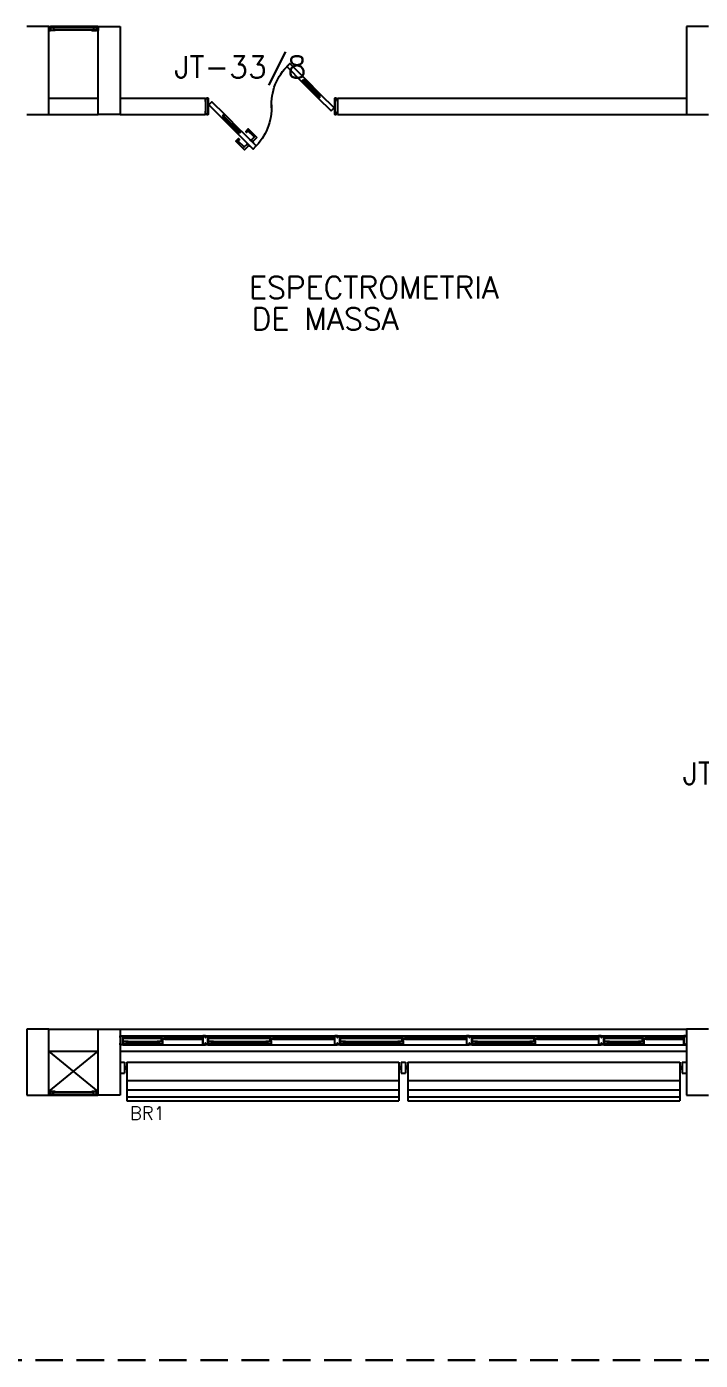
# Model space of a CAD drawing. Header units: millimetres. Extents: x 2686 to 2939, y 1294 to 1441.
# Drawn here: x 2772.27 to 2778.4, y 1419.51 to 1431.65 of the extents above; entities that cross this region are included whole.
import ezdxf

# ---------------------------------------------------------------- set-up
doc = ezdxf.new("R2010")
doc.units = ezdxf.units.MM
doc.linetypes.add('HIDDEN', pattern=[0.375, 0.25, -0.125])
for name, color, linetype in [('AR-ALV', 2, 'Continuous'), ('AR-BRISES', 1, 'Continuous'), ('AR-ESQ', 1, 'Continuous'), ('AR-ESTC', 3, 'Continuous'), ('AR-PEITORIL', 1, 'Continuous'), ('AR-PORTA', 1, 'Continuous'), ('AR-PROJ', 1, 'HIDDEN'), ('BR-LINHAS', 1, 'Continuous'), ('BR-MONTANTE', 242, 'Continuous'), ('BR-PAINEL', 1, 'Continuous'), ('BR-SUPORTE', 1, 'Continuous'), ('BR-TEXTO', 2, 'Continuous'), ('DT-ESQ-BAGUETE-C', 1, 'Continuous'), ('DT-ESQ-BAGUETE-V', 1, 'Continuous'), ('DT-ESQ-CHAPA DOBRADA-V', 1, 'Continuous'), ('DT-ESQ-PERFIL CADEIRA-C', 2, 'Continuous'), ('DT-ESQ-PERFIL CADEIRA-V', 2, 'Continuous'), ('DT-ESQ-PERFIL U SIMPLES-C', 2, 'Continuous'), ('DT-ESQ-PERFIL U-C', 2, 'Continuous'), ('DT-ESQ-PERFIL U-V', 1, 'Continuous'), ('DT-ESQ-VENEZIANA-C', 1, 'Continuous'), ('DT-ESQ-VENEZIANA-V', 1, 'Continuous'), ('DT-ESQ-VIDRO-C', 2, 'Continuous'), ('DT-TXTMOD', 1, 'Continuous'), ('ENDEREÇO', 2, 'Continuous'), ('maçaneta', 1, 'Continuous'), ('mov', 1, 'Continuous'), ('PLAT-CONG', 7, 'Continuous'), ('PM-PERFIL U-C', 2, 'Continuous'), ('PM-VIDRO', 2, 'Continuous'), ('pm1', 2, 'Continuous'), ('pm2', 2, 'Continuous'), ('TEXTO', 2, 'Continuous')]:
    doc.layers.add(name, color=color, linetype=linetype)
doc.styles.add('S10', font='simplex.shx', dxfattribs={"height": 0.1})
doc.styles.add('S12', font='simplex.shx', dxfattribs={"width": 1.1, "height": 0.12})
doc.styles.add('UNB-100', font='simplex.shx', dxfattribs={"height": 0.2})
doc.styles.add('UNB1-100', font='simplex.shx', dxfattribs={"height": 0.2})

# ---------------------------------------------------------------- blocks, each defined once
blk = doc.blocks.new('A$C34151AAB')
at = {"layer": 'AR-PROJ'}
blk.add_line((29.445, 17.71), (1.732, 17.71), dxfattribs=at)
blk = doc.blocks.new('EF40-P')
at = {"layer": 'DT-ESQ-BAGUETE-C', "ltscale": 0.1}
for points in [[(0.073, -0.125), (0.06, -0.125), (0.06, -0.124), (0.073, -0.124, 0.414214), (0.073, -0.123), (0.073, -0.112, 0.414214), (0.073, -0.112), (0.06, -0.112), (0.06, -0.11), (0.073, -0.11, -0.414214), (0.075, -0.112), (0.075, -0.124, -0.414214)], [(0.339, -0.125), (0.352, -0.125), (0.352, -0.124), (0.34, -0.124, -0.414214), (0.339, -0.123), (0.339, -0.112, -0.414214), (0.34, -0.112), (0.352, -0.112), (0.352, -0.11), (0.339, -0.11, 0.414214), (0.337, -0.112), (0.337, -0.124, 0.414214)], [(0.422, -0.08), (0.409, -0.08), (0.409, -0.079), (0.422, -0.079, 0.414214), (0.422, -0.078), (0.422, -0.067, 0.414214), (0.422, -0.067), (0.409, -0.067), (0.409, -0.065), (0.422, -0.065, -0.414214), (0.424, -0.067), (0.424, -0.079, -0.414214)], [(0.702, -0.08), (0.715, -0.08), (0.715, -0.079), (0.702, -0.079, -0.414214), (0.702, -0.078), (0.702, -0.067, -0.414214), (0.702, -0.067), (0.715, -0.067), (0.715, -0.065), (0.702, -0.065, 0.414214), (0.7, -0.067), (0.7, -0.079, 0.414214)], [(0.848, -0.125), (0.835, -0.125), (0.835, -0.124), (0.848, -0.124, 0.414214), (0.848, -0.123), (0.848, -0.112, 0.414214), (0.848, -0.112), (0.835, -0.112), (0.835, -0.11), (0.848, -0.11, -0.414214), (0.85, -0.112), (0.85, -0.124, -0.414214)], [(1.326, -0.125), (1.34, -0.125), (1.34, -0.124), (1.327, -0.124, -0.414214), (1.326, -0.123), (1.326, -0.112, -0.414214), (1.327, -0.112), (1.34, -0.112), (1.34, -0.11), (1.326, -0.11, 0.414214), (1.325, -0.112), (1.325, -0.124, 0.414214)], [(1.41, -0.08), (1.396, -0.08), (1.396, -0.079), (1.409, -0.079, 0.414214), (1.41, -0.078), (1.41, -0.067, 0.414214), (1.409, -0.067), (1.396, -0.067), (1.396, -0.065), (1.41, -0.065, -0.414214), (1.411, -0.067), (1.411, -0.079, -0.414214)], [(1.901, -0.08), (1.915, -0.08), (1.915, -0.079), (1.902, -0.079, -0.414214), (1.901, -0.078), (1.901, -0.067, -0.414214), (1.902, -0.067), (1.915, -0.067), (1.915, -0.065), (1.901, -0.065, 0.414214), (1.9, -0.067), (1.9, -0.079, 0.414214)], [(2.048, -0.125), (2.035, -0.125), (2.035, -0.124), (2.048, -0.124, 0.414214), (2.048, -0.123), (2.048, -0.112, 0.414214), (2.048, -0.112), (2.035, -0.112), (2.035, -0.11), (2.048, -0.11, -0.414214), (2.05, -0.112), (2.05, -0.124, -0.414214)], [(2.526, -0.125), (2.54, -0.125), (2.54, -0.124), (2.527, -0.124, -0.414214), (2.526, -0.123), (2.526, -0.112, -0.414214), (2.527, -0.112), (2.54, -0.112), (2.54, -0.11), (2.526, -0.11, 0.414214), (2.525, -0.112), (2.525, -0.124, 0.414214)], [(2.61, -0.08), (2.596, -0.08), (2.596, -0.079), (2.609, -0.079, 0.414214), (2.61, -0.078), (2.61, -0.067, 0.414214), (2.609, -0.067), (2.596, -0.067), (2.596, -0.065), (2.61, -0.065, -0.414214), (2.611, -0.067), (2.611, -0.079, -0.414214)], [(3.101, -0.08), (3.115, -0.08), (3.115, -0.079), (3.102, -0.079, -0.414214), (3.101, -0.078), (3.101, -0.067, -0.414214), (3.102, -0.067), (3.115, -0.067), (3.115, -0.065), (3.101, -0.065, 0.414214), (3.1, -0.067), (3.1, -0.079, 0.414214)], [(3.248, -0.125), (3.235, -0.125), (3.235, -0.124), (3.248, -0.124, 0.414214), (3.248, -0.123), (3.248, -0.112, 0.414214), (3.248, -0.112), (3.235, -0.112), (3.235, -0.11), (3.248, -0.11, -0.414214), (3.25, -0.112), (3.25, -0.124, -0.414214)], [(3.726, -0.125), (3.74, -0.125), (3.74, -0.124), (3.727, -0.124, -0.414214), (3.726, -0.123), (3.726, -0.112, -0.414214), (3.727, -0.112), (3.74, -0.112), (3.74, -0.11), (3.726, -0.11, 0.414214), (3.725, -0.112), (3.725, -0.124, 0.414214)], [(3.81, -0.08), (3.796, -0.08), (3.796, -0.079), (3.809, -0.079, 0.414214), (3.81, -0.078), (3.81, -0.067, 0.414214), (3.809, -0.067), (3.796, -0.067), (3.796, -0.065), (3.81, -0.065, -0.414214), (3.811, -0.067), (3.811, -0.079, -0.414214)], [(4.301, -0.08), (4.315, -0.08), (4.315, -0.079), (4.302, -0.079, -0.414214), (4.301, -0.078), (4.301, -0.067, -0.414214), (4.302, -0.067), (4.315, -0.067), (4.315, -0.065), (4.301, -0.065, 0.414214), (4.3, -0.067), (4.3, -0.079, 0.414214)], [(4.448, -0.125), (4.435, -0.125), (4.435, -0.124), (4.448, -0.124, 0.414214), (4.448, -0.123), (4.448, -0.112, 0.414214), (4.448, -0.112), (4.435, -0.112), (4.435, -0.11), (4.448, -0.11, -0.414214), (4.45, -0.112), (4.45, -0.124, -0.414214)], [(4.714, -0.125), (4.727, -0.125), (4.727, -0.124), (4.714, -0.124, -0.414214), (4.714, -0.123), (4.714, -0.112, -0.414214), (4.714, -0.112), (4.727, -0.112), (4.727, -0.11), (4.714, -0.11, 0.414214), (4.712, -0.112), (4.712, -0.124, 0.414214)], [(4.797, -0.08), (4.784, -0.08), (4.784, -0.079), (4.797, -0.079, 0.414214), (4.797, -0.078), (4.797, -0.067, 0.414214), (4.797, -0.067), (4.784, -0.067), (4.784, -0.065), (4.797, -0.065, -0.414214), (4.799, -0.067), (4.799, -0.079, -0.414214)], [(5.076, -0.08), (5.09, -0.08), (5.09, -0.079), (5.077, -0.079, -0.414214), (5.076, -0.078), (5.076, -0.067, -0.414214), (5.077, -0.067), (5.09, -0.067), (5.09, -0.065), (5.076, -0.065, 0.414214), (5.075, -0.067), (5.075, -0.079, 0.414214)]]:
    blk.add_lwpolyline(points, format="xyb", close=True, dxfattribs=at)
at = {"layer": 'DT-ESQ-BAGUETE-V', "ltscale": 0.1}
for p, q in [((0.073, -0.11), (0.339, -0.11)), ((0.422, -0.065), (0.702, -0.065)), ((0.848, -0.11), (1.326, -0.11)), ((1.41, -0.065), (1.901, -0.065)), ((2.048, -0.11), (2.526, -0.11)), ((2.61, -0.065), (3.101, -0.065)), ((3.248, -0.11), (3.726, -0.11)), ((3.81, -0.065), (4.301, -0.065)), ((4.448, -0.11), (4.714, -0.11)), ((4.797, -0.065), (5.076, -0.065))]:
    blk.add_line(p, q, dxfattribs=at)
at = {"layer": 'DT-ESQ-CHAPA DOBRADA-V', "ltscale": 0.1}
for p, q in [((0.025, -0.077), (0.374, -0.077)), ((0.025, -0.08), (0.374, -0.08)), ((0.8, -0.077), (1.361, -0.077)), ((0.8, -0.08), (1.361, -0.08)), ((2, -0.077), (2.561, -0.077)), ((2, -0.08), (2.561, -0.08)), ((3.2, -0.077), (3.761, -0.077)), ((3.2, -0.08), (3.761, -0.08)), ((4.4, -0.077), (4.749, -0.077)), ((4.4, -0.08), (4.749, -0.08))]:
    blk.add_line(p, q, dxfattribs=at)
at = {"layer": 'DT-ESQ-PERFIL CADEIRA-C', "ltscale": 0.1}
for p, q in [((0.376, -0.088), (0.422, -0.088)), ((0.75, -0.088), (0.702, -0.088)), ((1.363, -0.088), (1.41, -0.088)), ((1.95, -0.088), (1.901, -0.088)), ((2.563, -0.088), (2.61, -0.088)), ((3.15, -0.088), (3.101, -0.088)), ((3.763, -0.088), (3.81, -0.088)), ((4.35, -0.088), (4.301, -0.088)), ((4.751, -0.088), (4.797, -0.088)), ((5.125, -0.088), (5.076, -0.088)), ((0.025, -0.134), (0.073, -0.134)), ((0.385, -0.134), (0.339, -0.134)), ((0.8, -0.134), (0.848, -0.134)), ((1.373, -0.134), (1.326, -0.134)), ((2, -0.134), (2.048, -0.134)), ((2.573, -0.134), (2.526, -0.134)), ((3.2, -0.134), (3.248, -0.134)), ((3.773, -0.134), (3.726, -0.134)), ((4.4, -0.134), (4.448, -0.134)), ((4.76, -0.134), (4.714, -0.134))]:
    blk.add_line(p, q, dxfattribs=at)
for points in [[(0.073, -0.135), (0.025, -0.135), (0.025, -0.134), (0.06, -0.134, -0.198912), (0.059, -0.133, -0.198913), (0.059, -0.132), (0.059, -0.112, 0.414214), (0.058, -0.112), (0.025, -0.112), (0.025, -0.11), (0.059, -0.11, -0.414214), (0.06, -0.112), (0.06, -0.124), (0.06, -0.125), (0.06, -0.132), (0.073, -0.132, -1)], [(0.339, -0.132, 1), (0.339, -0.135), (0.385, -0.135, 0.414214), (0.387, -0.133), (0.387, -0.112, 0.414214), (0.385, -0.11), (0.354, -0.11, 0.414214), (0.352, -0.112), (0.352, -0.132)], [(0.352, -0.134, 0.198913), (0.354, -0.133, 0.198913), (0.354, -0.132), (0.354, -0.112, -0.414214), (0.354, -0.112), (0.385, -0.112, -0.414214), (0.386, -0.112), (0.386, -0.133, -0.414214), (0.385, -0.134)], [(0.422, -0.087, -1), (0.422, -0.09), (0.376, -0.09, -0.414214), (0.374, -0.088), (0.374, -0.067, -0.414214), (0.376, -0.065), (0.407, -0.065, -0.414214), (0.409, -0.067), (0.409, -0.087)], [(0.409, -0.088, -0.198913), (0.408, -0.088, -0.198913), (0.407, -0.087), (0.407, -0.067, 0.414214), (0.407, -0.067), (0.376, -0.067, 0.414214), (0.375, -0.067), (0.375, -0.088, 0.414214), (0.376, -0.088)], [(0.702, -0.09), (0.75, -0.09), (0.75, -0.088), (0.715, -0.088, 0.198912), (0.716, -0.088, 0.198913), (0.716, -0.087), (0.716, -0.067, -0.414214), (0.717, -0.067), (0.75, -0.067), (0.75, -0.065), (0.716, -0.065, 0.414214), (0.715, -0.067), (0.715, -0.079), (0.715, -0.08), (0.715, -0.087), (0.702, -0.087, 1)], [(0.848, -0.135), (0.8, -0.135), (0.8, -0.134), (0.835, -0.134, -0.198912), (0.834, -0.133, -0.198913), (0.833, -0.132), (0.833, -0.112, 0.414214), (0.833, -0.112), (0.8, -0.112), (0.8, -0.11), (0.833, -0.11, -0.414214), (0.835, -0.112), (0.835, -0.124), (0.835, -0.125), (0.835, -0.132), (0.848, -0.132, -1)], [(1.326, -0.132, 1), (1.326, -0.135), (1.373, -0.135, 0.414214), (1.375, -0.133), (1.375, -0.112, 0.414214), (1.373, -0.11), (1.341, -0.11, 0.414214), (1.34, -0.112), (1.34, -0.132)], [(1.34, -0.134, 0.198913), (1.341, -0.133, 0.198913), (1.341, -0.132), (1.341, -0.112, -0.414214), (1.342, -0.112), (1.373, -0.112, -0.414214), (1.373, -0.112), (1.373, -0.133, -0.414214), (1.373, -0.134)], [(1.41, -0.087, -1), (1.41, -0.09), (1.363, -0.09, -0.414214), (1.361, -0.088), (1.361, -0.067, -0.414214), (1.363, -0.065), (1.395, -0.065, -0.414214), (1.396, -0.067), (1.396, -0.087)], [(1.396, -0.088, -0.198913), (1.395, -0.088, -0.198913), (1.395, -0.087), (1.395, -0.067, 0.414214), (1.394, -0.067), (1.363, -0.067, 0.414214), (1.363, -0.067), (1.363, -0.088, 0.414214), (1.363, -0.088)], [(1.901, -0.09), (1.95, -0.09), (1.95, -0.088), (1.915, -0.088, 0.198912), (1.916, -0.088, 0.198913), (1.916, -0.087), (1.916, -0.067, -0.414214), (1.917, -0.067), (1.95, -0.067), (1.95, -0.065), (1.916, -0.065, 0.414214), (1.915, -0.067), (1.915, -0.079), (1.915, -0.08), (1.915, -0.087), (1.901, -0.087, 1)], [(2.048, -0.135), (2, -0.135), (2, -0.134), (2.035, -0.134, -0.198912), (2.034, -0.133, -0.198913), (2.033, -0.132), (2.033, -0.112, 0.414214), (2.033, -0.112), (2, -0.112), (2, -0.11), (2.033, -0.11, -0.414214), (2.035, -0.112), (2.035, -0.124), (2.035, -0.125), (2.035, -0.132), (2.048, -0.132, -1)], [(2.526, -0.132, 1), (2.526, -0.135), (2.573, -0.135, 0.414214), (2.575, -0.133), (2.575, -0.112, 0.414214), (2.573, -0.11), (2.541, -0.11, 0.414214), (2.54, -0.112), (2.54, -0.132)], [(2.54, -0.134, 0.198913), (2.541, -0.133, 0.198913), (2.541, -0.132), (2.541, -0.112, -0.414214), (2.542, -0.112), (2.573, -0.112, -0.414214), (2.573, -0.112), (2.573, -0.133, -0.414214), (2.573, -0.134)], [(2.61, -0.087, -1), (2.61, -0.09), (2.563, -0.09, -0.414214), (2.561, -0.088), (2.561, -0.067, -0.414214), (2.563, -0.065), (2.595, -0.065, -0.414214), (2.596, -0.067), (2.596, -0.087)], [(2.596, -0.088, -0.198913), (2.595, -0.088, -0.198913), (2.595, -0.087), (2.595, -0.067, 0.414214), (2.594, -0.067), (2.563, -0.067, 0.414214), (2.563, -0.067), (2.563, -0.088, 0.414214), (2.563, -0.088)], [(3.101, -0.09), (3.15, -0.09), (3.15, -0.088), (3.115, -0.088, 0.198912), (3.116, -0.088, 0.198913), (3.116, -0.087), (3.116, -0.067, -0.414214), (3.117, -0.067), (3.15, -0.067), (3.15, -0.065), (3.116, -0.065, 0.414214), (3.115, -0.067), (3.115, -0.079), (3.115, -0.08), (3.115, -0.087), (3.101, -0.087, 1)], [(3.248, -0.135), (3.2, -0.135), (3.2, -0.134), (3.235, -0.134, -0.198912), (3.234, -0.133, -0.198913), (3.233, -0.132), (3.233, -0.112, 0.414214), (3.233, -0.112), (3.2, -0.112), (3.2, -0.11), (3.233, -0.11, -0.414214), (3.235, -0.112), (3.235, -0.124), (3.235, -0.125), (3.235, -0.132), (3.248, -0.132, -1)], [(3.726, -0.132, 1), (3.726, -0.135), (3.773, -0.135, 0.414214), (3.775, -0.133), (3.775, -0.112, 0.414214), (3.773, -0.11), (3.741, -0.11, 0.414214), (3.74, -0.112), (3.74, -0.132)], [(3.74, -0.134, 0.198913), (3.741, -0.133, 0.198913), (3.741, -0.132), (3.741, -0.112, -0.414214), (3.742, -0.112), (3.773, -0.112, -0.414214), (3.773, -0.112), (3.773, -0.133, -0.414214), (3.773, -0.134)], [(3.81, -0.087, -1), (3.81, -0.09), (3.763, -0.09, -0.414214), (3.761, -0.088), (3.761, -0.067, -0.414214), (3.763, -0.065), (3.795, -0.065, -0.414214), (3.796, -0.067), (3.796, -0.087)], [(3.796, -0.088, -0.198913), (3.795, -0.088, -0.198913), (3.795, -0.087), (3.795, -0.067, 0.414214), (3.794, -0.067), (3.763, -0.067, 0.414214), (3.763, -0.067), (3.763, -0.088, 0.414214), (3.763, -0.088)], [(4.301, -0.09), (4.35, -0.09), (4.35, -0.088), (4.315, -0.088, 0.198912), (4.316, -0.088, 0.198913), (4.316, -0.087), (4.316, -0.067, -0.414214), (4.317, -0.067), (4.35, -0.067), (4.35, -0.065), (4.316, -0.065, 0.414214), (4.315, -0.067), (4.315, -0.079), (4.315, -0.08), (4.315, -0.087), (4.301, -0.087, 1)], [(4.448, -0.135), (4.4, -0.135), (4.4, -0.134), (4.435, -0.134, -0.198912), (4.434, -0.133, -0.198913), (4.433, -0.132), (4.433, -0.112, 0.414214), (4.433, -0.112), (4.4, -0.112), (4.4, -0.11), (4.433, -0.11, -0.414214), (4.435, -0.112), (4.435, -0.124), (4.435, -0.125), (4.435, -0.132), (4.448, -0.132, -1)], [(4.714, -0.132, 1), (4.714, -0.135), (4.76, -0.135, 0.414214), (4.762, -0.133), (4.762, -0.112, 0.414214), (4.76, -0.11), (4.729, -0.11, 0.414214), (4.727, -0.112), (4.727, -0.132)], [(4.727, -0.134, 0.198913), (4.729, -0.133, 0.198913), (4.729, -0.132), (4.729, -0.112, -0.414214), (4.729, -0.112), (4.76, -0.112, -0.414214), (4.761, -0.112), (4.761, -0.133, -0.414214), (4.76, -0.134)], [(4.797, -0.087, -1), (4.797, -0.09), (4.751, -0.09, -0.414214), (4.749, -0.088), (4.749, -0.067, -0.414214), (4.751, -0.065), (4.782, -0.065, -0.414214), (4.784, -0.067), (4.784, -0.087)], [(4.784, -0.088, -0.198913), (4.783, -0.088, -0.198913), (4.782, -0.087), (4.782, -0.067, 0.414214), (4.782, -0.067), (4.751, -0.067, 0.414214), (4.75, -0.067), (4.75, -0.088, 0.414214), (4.751, -0.088)], [(5.076, -0.09), (5.125, -0.09), (5.125, -0.088), (5.09, -0.088, 0.198912), (5.091, -0.088, 0.198913), (5.091, -0.087), (5.091, -0.067, -0.414214), (5.092, -0.067), (5.125, -0.067), (5.125, -0.065), (5.091, -0.065, 0.414214), (5.09, -0.067), (5.09, -0.079), (5.09, -0.08), (5.09, -0.087), (5.076, -0.087, 1)]]:
    blk.add_lwpolyline(points, format="xyb", close=True, dxfattribs=at)
at = {"layer": 'DT-ESQ-PERFIL CADEIRA-V', "ltscale": 0.1}
for p, q in [((0.407, -0.09), (0.702, -0.09)), ((1.395, -0.09), (1.901, -0.09)), ((2.595, -0.09), (3.101, -0.09)), ((3.795, -0.09), (4.301, -0.09)), ((4.782, -0.09), (5.076, -0.09)), ((0.073, -0.135), (0.339, -0.135)), ((0.848, -0.135), (1.326, -0.135)), ((2.048, -0.135), (2.526, -0.135)), ((3.248, -0.135), (3.726, -0.135)), ((4.448, -0.135), (4.714, -0.135))]:
    blk.add_line(p, q, dxfattribs=at)
at = {"layer": 'DT-ESQ-PERFIL U SIMPLES-C', "ltscale": 0.1}
for points in [[(0.376, -0.102), (0.384, -0.102), (0.384, -0.1), (0.376, -0.1, -0.414214), (0.375, -0.1), (0.375, -0.092, -0.414214), (0.376, -0.091), (0.384, -0.091), (0.384, -0.09), (0.376, -0.09, 0.414214), (0.374, -0.092), (0.374, -0.1, 0.414214)], [(0.385, -0.098), (0.377, -0.098), (0.377, -0.1), (0.385, -0.1, -0.414214), (0.386, -0.1), (0.386, -0.108, -0.414214), (0.385, -0.109), (0.377, -0.109), (0.377, -0.11), (0.385, -0.11, 0.414214), (0.387, -0.108), (0.387, -0.1, 0.414214)], [(1.363, -0.102), (1.371, -0.102), (1.371, -0.1), (1.363, -0.1, -0.414214), (1.363, -0.1), (1.363, -0.092, -0.414214), (1.363, -0.091), (1.371, -0.091), (1.371, -0.09), (1.363, -0.09, 0.414214), (1.361, -0.092), (1.361, -0.1, 0.414214)], [(1.373, -0.098), (1.365, -0.098), (1.365, -0.1), (1.373, -0.1, -0.414214), (1.373, -0.1), (1.373, -0.108, -0.414214), (1.373, -0.109), (1.365, -0.109), (1.365, -0.11), (1.373, -0.11, 0.414214), (1.375, -0.108), (1.375, -0.1, 0.414214)], [(2.563, -0.102), (2.571, -0.102), (2.571, -0.1), (2.563, -0.1, -0.414214), (2.563, -0.1), (2.563, -0.092, -0.414214), (2.563, -0.091), (2.571, -0.091), (2.571, -0.09), (2.563, -0.09, 0.414214), (2.561, -0.092), (2.561, -0.1, 0.414214)], [(2.573, -0.098), (2.565, -0.098), (2.565, -0.1), (2.573, -0.1, -0.414214), (2.573, -0.1), (2.573, -0.108, -0.414214), (2.573, -0.109), (2.565, -0.109), (2.565, -0.11), (2.573, -0.11, 0.414214), (2.575, -0.108), (2.575, -0.1, 0.414214)], [(3.763, -0.102), (3.771, -0.102), (3.771, -0.1), (3.763, -0.1, -0.414214), (3.763, -0.1), (3.763, -0.092, -0.414214), (3.763, -0.091), (3.771, -0.091), (3.771, -0.09), (3.763, -0.09, 0.414214), (3.761, -0.092), (3.761, -0.1, 0.414214)], [(3.773, -0.098), (3.765, -0.098), (3.765, -0.1), (3.773, -0.1, -0.414214), (3.773, -0.1), (3.773, -0.108, -0.414214), (3.773, -0.109), (3.765, -0.109), (3.765, -0.11), (3.773, -0.11, 0.414214), (3.775, -0.108), (3.775, -0.1, 0.414214)], [(4.751, -0.102), (4.759, -0.102), (4.759, -0.1), (4.751, -0.1, -0.414214), (4.75, -0.1), (4.75, -0.092, -0.414214), (4.751, -0.091), (4.759, -0.091), (4.759, -0.09), (4.751, -0.09, 0.414214), (4.749, -0.092), (4.749, -0.1, 0.414214)], [(4.76, -0.098), (4.752, -0.098), (4.752, -0.1), (4.76, -0.1, -0.414214), (4.761, -0.1), (4.761, -0.108, -0.414214), (4.76, -0.109), (4.752, -0.109), (4.752, -0.11), (4.76, -0.11, 0.414214), (4.762, -0.108), (4.762, -0.1, 0.414214)]]:
    blk.add_lwpolyline(points, format="xyb", close=True, dxfattribs=at)
at = {"layer": 'DT-ESQ-PERFIL U-C', "ltscale": 0.1}
for points in [[(0, -0.062, -0.414214), (0.001, -0.06), (0.023, -0.06, -0.414214), (0.025, -0.062), (0.025, -0.139, -0.414214), (0.023, -0.14), (0.001, -0.14, -0.414214), (0, -0.139), (0, -0.125), (0.001, -0.125), (0.001, -0.138, 0.414214), (0.002, -0.139), (0.023, -0.139, 0.414214), (0.023, -0.138), (0.023, -0.062, 0.414214), (0.023, -0.062), (0.002, -0.062, 0.414214), (0.001, -0.062), (0.001, -0.075), (0, -0.075)], [(0.775, -0.062, 0.414214), (0.773, -0.06), (0.751, -0.06, 0.414214), (0.75, -0.062), (0.75, -0.139, 0.414214), (0.751, -0.14), (0.773, -0.14, 0.414214), (0.775, -0.139), (0.775, -0.125), (0.773, -0.125), (0.773, -0.138, -0.414214), (0.773, -0.139), (0.752, -0.139, -0.414214), (0.751, -0.138), (0.751, -0.062, -0.414214), (0.752, -0.062), (0.773, -0.062, -0.414214), (0.773, -0.062), (0.773, -0.075), (0.775, -0.075)], [(0.775, -0.062, -0.414214), (0.776, -0.06), (0.798, -0.06, -0.414214), (0.8, -0.062), (0.8, -0.139, -0.414214), (0.798, -0.14), (0.776, -0.14, -0.414214), (0.775, -0.139), (0.775, -0.125), (0.776, -0.125), (0.776, -0.138, 0.414214), (0.777, -0.139), (0.798, -0.139, 0.414214), (0.798, -0.138), (0.798, -0.062, 0.414214), (0.798, -0.062), (0.777, -0.062, 0.414214), (0.776, -0.062), (0.776, -0.075), (0.775, -0.075)], [(1.975, -0.062, 0.414214), (1.973, -0.06), (1.951, -0.06, 0.414214), (1.95, -0.062), (1.95, -0.139, 0.414214), (1.951, -0.14), (1.973, -0.14, 0.414214), (1.975, -0.139), (1.975, -0.125), (1.973, -0.125), (1.973, -0.138, -0.414214), (1.973, -0.139), (1.952, -0.139, -0.414214), (1.951, -0.138), (1.951, -0.062, -0.414214), (1.952, -0.062), (1.973, -0.062, -0.414214), (1.973, -0.062), (1.973, -0.075), (1.975, -0.075)], [(1.975, -0.062, -0.414214), (1.976, -0.06), (1.998, -0.06, -0.414214), (2, -0.062), (2, -0.139, -0.414214), (1.998, -0.14), (1.976, -0.14, -0.414214), (1.975, -0.139), (1.975, -0.125), (1.976, -0.125), (1.976, -0.138, 0.414214), (1.977, -0.139), (1.998, -0.139, 0.414214), (1.998, -0.138), (1.998, -0.062, 0.414214), (1.998, -0.062), (1.977, -0.062, 0.414214), (1.976, -0.062), (1.976, -0.075), (1.975, -0.075)], [(3.175, -0.062, 0.414214), (3.173, -0.06), (3.151, -0.06, 0.414214), (3.15, -0.062), (3.15, -0.139, 0.414214), (3.151, -0.14), (3.173, -0.14, 0.414214), (3.175, -0.139), (3.175, -0.125), (3.173, -0.125), (3.173, -0.138, -0.414214), (3.173, -0.139), (3.152, -0.139, -0.414214), (3.151, -0.138), (3.151, -0.062, -0.414214), (3.152, -0.062), (3.173, -0.062, -0.414214), (3.173, -0.062), (3.173, -0.075), (3.175, -0.075)], [(3.175, -0.062, -0.414214), (3.176, -0.06), (3.198, -0.06, -0.414214), (3.2, -0.062), (3.2, -0.139, -0.414214), (3.198, -0.14), (3.176, -0.14, -0.414214), (3.175, -0.139), (3.175, -0.125), (3.176, -0.125), (3.176, -0.138, 0.414214), (3.177, -0.139), (3.198, -0.139, 0.414214), (3.198, -0.138), (3.198, -0.062, 0.414214), (3.198, -0.062), (3.177, -0.062, 0.414214), (3.176, -0.062), (3.176, -0.075), (3.175, -0.075)], [(4.375, -0.062, 0.414214), (4.373, -0.06), (4.351, -0.06, 0.414214), (4.35, -0.062), (4.35, -0.139, 0.414214), (4.351, -0.14), (4.373, -0.14, 0.414214), (4.375, -0.139), (4.375, -0.125), (4.373, -0.125), (4.373, -0.138, -0.414214), (4.373, -0.139), (4.352, -0.139, -0.414214), (4.351, -0.138), (4.351, -0.062, -0.414214), (4.352, -0.062), (4.373, -0.062, -0.414214), (4.373, -0.062), (4.373, -0.075), (4.375, -0.075)], [(4.375, -0.062, -0.414214), (4.376, -0.06), (4.398, -0.06, -0.414214), (4.4, -0.062), (4.4, -0.139, -0.414214), (4.398, -0.14), (4.376, -0.14, -0.414214), (4.375, -0.139), (4.375, -0.125), (4.376, -0.125), (4.376, -0.138, 0.414214), (4.377, -0.139), (4.398, -0.139, 0.414214), (4.398, -0.138), (4.398, -0.062, 0.414214), (4.398, -0.062), (4.377, -0.062, 0.414214), (4.376, -0.062), (4.376, -0.075), (4.375, -0.075)], [(5.15, -0.062, 0.414214), (5.148, -0.06), (5.126, -0.06, 0.414214), (5.125, -0.062), (5.125, -0.139, 0.414214), (5.126, -0.14), (5.148, -0.14, 0.414214), (5.15, -0.139), (5.15, -0.125), (5.148, -0.125), (5.148, -0.138, -0.414214), (5.148, -0.139), (5.127, -0.139, -0.414214), (5.126, -0.138), (5.126, -0.062, -0.414214), (5.127, -0.062), (5.148, -0.062, -0.414214), (5.148, -0.062), (5.148, -0.075), (5.15, -0.075)]]:
    blk.add_lwpolyline(points, format="xyb", close=True, dxfattribs=at)
at = {"layer": 'DT-ESQ-PERFIL U-V', "ltscale": 0.1}
for p, q in [((0.023, -0.06), (0.751, -0.06)), ((0.798, -0.06), (1.951, -0.06)), ((1.998, -0.06), (3.151, -0.06)), ((3.198, -0.06), (4.351, -0.06)), ((4.398, -0.06), (5.126, -0.06)), ((0.023, -0.14), (0.751, -0.14)), ((0.798, -0.14), (1.951, -0.14)), ((1.998, -0.14), (3.151, -0.14)), ((3.198, -0.14), (4.351, -0.14)), ((4.398, -0.14), (5.126, -0.14))]:
    blk.add_line(p, q, dxfattribs=at)
at = {"layer": 'DT-ESQ-VIDRO-C', "ltscale": 0.1}
for points in [[(0.713, -0.085), (0.713, -0.082), (0.412, -0.082), (0.412, -0.085)], [(1.912, -0.085), (1.912, -0.082), (1.399, -0.082), (1.399, -0.085)], [(3.112, -0.085), (3.112, -0.082), (2.599, -0.082), (2.599, -0.085)], [(4.312, -0.085), (4.312, -0.082), (3.799, -0.082), (3.799, -0.085)], [(5.087, -0.085), (5.087, -0.082), (4.786, -0.082), (4.786, -0.085)], [(0.063, -0.13), (0.063, -0.127), (0.349, -0.127), (0.349, -0.13)], [(0.838, -0.13), (0.838, -0.127), (1.337, -0.127), (1.337, -0.13)], [(2.038, -0.13), (2.038, -0.127), (2.537, -0.127), (2.537, -0.13)], [(3.238, -0.13), (3.238, -0.127), (3.737, -0.127), (3.737, -0.13)], [(4.438, -0.13), (4.438, -0.127), (4.724, -0.127), (4.724, -0.13)]]:
    blk.add_lwpolyline(points, close=True, dxfattribs=at)
at = {"layer": 'DT-TXTMOD', "ltscale": 0.1, "style": 'S10', "flags": 3}
for tag, p in [('M01', (0.025, -0.28)), ('M02', (0.325, -0.28)), ('M03', (0.627, -0.28)), ('M04', (0.929, -0.28)), ('M05', (1.231, -0.28)), ('M06', (1.532, -0.28)), ('M07', (1.834, -0.28)), ('M08', (2.136, -0.28)), ('M09', (2.438, -0.28)), ('M10', (2.739, -0.28)), ('M11', (3.041, -0.28)), ('M12', (3.343, -0.28)), ('M13', (3.645, -0.28)), ('M14', (3.946, -0.28)), ('M15', (4.248, -0.28)), ('M16', (4.55, -0.28)), ('M17', (4.852, -0.28))]:
    blk.add_attdef(tag, p, '', height=0.1, dxfattribs=at)
blk = doc.blocks.new('EF01-P')
at = {"layer": 'DT-ESQ-BAGUETE-C', "ltscale": 0.1}
for points in [[(0.002, 0.035), (0.015, 0.035), (0.015, 0.033), (0.002, 0.033), (0.002, 0.005), (0.015, 0.005), (0.015, 0.004), (0.002, 0.004, -0.414214), (0, 0.005), (0, 0.033, -0.414214)], [(0.448, 0.035), (0.435, 0.035), (0.435, 0.033), (0.448, 0.033), (0.448, 0.005), (0.435, 0.005), (0.435, 0.004), (0.448, 0.004, 0.414214), (0.45, 0.005), (0.45, 0.033, 0.414214)]]:
    blk.add_lwpolyline(points, format="xyb", close=True, dxfattribs=at)
at = {"layer": 'DT-ESQ-PERFIL CADEIRA-C', "ltscale": 0.1}
for points in [[(0.01, 0.002), (0.01, 0.003), (0.002, 0.003, 1), (0.002, 0), (0.015, 0, 0.414214), (0.016, 0.002), (0.016, 0.033), (0.043, 0.033)], [(0.043, 0.006), (0.018, 0.006), (0.018, 0.016), (0.016, 0.016), (0.016, 0.006, 0.414214), (0.018, 0.005), (0.043, 0.005), (0.056, 0.005, 1), (0.056, 0.008), (0.043, 0.008), (0.043, 0.02), (0.043, 0.032), (0.056, 0.032, 1), (0.056, 0.035), (0.043, 0.035), (0.016, 0.035, 0.414214), (0.015, 0.033), (0.015, 0.002), (0.002, 0.002)], [(0.041, 0.02), (0.041, 0.032, -0.414214), (0.043, 0.033), (0.056, 0.033)], [(0.041, 0.02), (0.041, 0.008, 0.414214), (0.043, 0.006), (0.056, 0.006)], [(0.407, 0.006), (0.432, 0.006), (0.432, 0.016), (0.433, 0.016), (0.433, 0.006, -0.414214), (0.432, 0.005), (0.407, 0.005), (0.394, 0.005, -1), (0.394, 0.008), (0.407, 0.008), (0.407, 0.02), (0.407, 0.032), (0.394, 0.032, -1), (0.394, 0.035), (0.407, 0.035), (0.433, 0.035, -0.414214), (0.435, 0.033), (0.435, 0.002), (0.448, 0.002)], [(0.408, 0.02), (0.408, 0.032, 0.414214), (0.407, 0.033), (0.394, 0.033)], [(0.408, 0.02), (0.408, 0.008, -0.414214), (0.407, 0.006), (0.394, 0.006)], [(0.44, 0.002), (0.44, 0.003), (0.448, 0.003, -1), (0.448, 0), (0.435, 0, -0.414214), (0.433, 0.002), (0.433, 0.033), (0.407, 0.033)]]:
    blk.add_lwpolyline(points, format="xyb", dxfattribs=at)
at = {"layer": 'DT-ESQ-PERFIL CADEIRA-V', "ltscale": 0.1}
blk.add_line((0.015, 0), (0.435, 0), dxfattribs=at)
at = {"layer": 'DT-ESQ-VENEZIANA-C', "ltscale": 0.1}
for p, q in [((0.043, 0.011), (0.407, 0.011)), ((0.043, 0.009), (0.407, 0.009))]:
    blk.add_line(p, q, dxfattribs=at)
at = {"layer": 'DT-ESQ-VENEZIANA-V', "ltscale": 0.1}
blk.add_line((0.043, 0.031), (0.407, 0.031), dxfattribs=at)
blk = doc.blocks.new('BR-MODULO1')
at = {"layer": 'BR-LINHAS'}
for p, q in [((0.06, -0.265), (2.535, -0.265)), ((0.06, -0.352), (2.535, -0.352)), ((2.615, -0.265), (5.09, -0.265)), ((2.615, -0.352), (5.09, -0.352)), ((0.06, -0.415), (2.535, -0.415)), ((2.615, -0.415), (5.09, -0.415))]:
    blk.add_line(p, q, dxfattribs=at)
at = {"layer": 'BR-MONTANTE'}
for p, q in [((0, -0.1), (0, -0.2)), ((0, -0.1), (0.04, -0.1)), ((0.04, -0.1), (0.04, -0.2)), ((2.555, -0.1), (2.595, -0.1)), ((2.555, -0.1), (2.555, -0.2)), ((2.595, -0.1), (2.595, -0.2)), ((5.11, -0.1), (5.11, -0.2)), ((5.11, -0.1), (5.15, -0.1)), ((5.15, -0.1), (5.15, -0.2)), ((0, -0.2), (0.04, -0.2)), ((2.555, -0.2), (2.595, -0.2)), ((5.11, -0.2), (5.15, -0.2))]:
    blk.add_line(p, q, dxfattribs=at)
at = {"layer": 'BR-PAINEL'}
for p, q in [((0.06, -0.1), (2.535, -0.1)), ((0.06, -0.1), (0.06, -0.45)), ((2.535, -0.1), (2.535, -0.45)), ((2.615, -0.1), (2.615, -0.45)), ((2.615, -0.1), (5.09, -0.1)), ((5.09, -0.1), (5.09, -0.45)), ((0.06, -0.45), (2.535, -0.45)), ((2.615, -0.45), (5.09, -0.45))]:
    blk.add_line(p, q, dxfattribs=at)
at = {"layer": 'BR-SUPORTE'}
for p, q in [((0.04, -0.14), (0.06, -0.14)), ((0.04, -0.16), (0.06, -0.16)), ((0.05, -0.14), (0.05, -0.16)), ((2.535, -0.14), (2.555, -0.14)), ((2.535, -0.16), (2.555, -0.16)), ((2.545, -0.14), (2.545, -0.16)), ((2.615, -0.14), (2.595, -0.14)), ((2.615, -0.16), (2.595, -0.16)), ((2.605, -0.14), (2.605, -0.16)), ((5.09, -0.14), (5.11, -0.14)), ((5.09, -0.16), (5.11, -0.16)), ((5.1, -0.14), (5.1, -0.16))]:
    blk.add_line(p, q, dxfattribs=at)
blk = doc.blocks.new('A$C201E7DEE')
at = {"layer": 'AR-PROJ'}
blk.add_line((29.445, 18.29), (1.732, 18.29), dxfattribs=at)
blk = doc.blocks.new('PM7B')
at = {"layer": 'maçaneta'}
for points in [[(0.732, -0.208), (0.771, -0.247), (0.785, -0.233), (0.758, -0.206, -0.414214), (0.758, -0.204), (0.813, -0.148), (0.827, -0.162), (0.834, -0.155), (0.81, -0.13)], [(0.806, -0.282), (0.845, -0.321), (0.923, -0.243), (0.898, -0.219), (0.891, -0.226), (0.905, -0.24), (0.849, -0.295, -0.414214), (0.847, -0.295), (0.82, -0.268)], [(0.845, -0.321), (0.806, -0.282), (0.82, -0.268), (0.847, -0.295, 0.414214), (0.849, -0.295), (0.905, -0.24), (0.891, -0.226), (0.898, -0.219), (0.923, -0.243)]]:
    blk.add_lwpolyline(points, format="xyb", close=True, dxfattribs=at)
for points in [[(0.792, -0.226), (0.764, -0.254), (0.767, -0.258), (0.795, -0.229)], [(0.792, -0.226), (0.764, -0.254), (0.767, -0.258), (0.795, -0.229)], [(0.827, -0.261), (0.799, -0.289), (0.795, -0.286), (0.824, -0.258)], [(0.827, -0.261), (0.799, -0.289), (0.795, -0.286), (0.824, -0.258)]]:
    blk.add_lwpolyline(points, close=True, dxfattribs=at)
at = {"layer": 'mov'}
for centre, start, end in [((0.099, 0.089), 356.8029, 46.3992), ((1.101, 0.061), 176.8029, 226.3992)]:
    blk.add_arc(centre, 0.501, start, end, dxfattribs=at)
at = {"layer": 'PM-PERFIL U-C'}
for p, q in [((0, 0.12), (0, 0.139)), ((0.001, 0.14), (0.01, 0.14)), ((0.01, 0.138), (0.002, 0.138)), ((0.002, 0.138), (0.002, 0.12)), ((0.01, 0.14), (0.01, 0.149)), ((0.012, 0.15), (0.023, 0.15)), ((0.023, 0.148), (0.012, 0.148)), ((0.012, 0.148), (0.012, 0.14)), ((0.023, 0.148), (0.023, 0.002)), ((0.025, 0.149), (0.025, 0.001)), ((1.175, 0.149), (1.175, 0.001)), ((1.188, 0.15), (1.176, 0.15)), ((1.177, 0.148), (1.188, 0.148)), ((1.177, 0.148), (1.177, 0.002)), ((1.188, 0.148), (1.188, 0.14)), ((1.189, 0.138), (1.198, 0.138)), ((1.19, 0.14), (1.19, 0.149)), ((1.198, 0.14), (1.19, 0.14)), ((1.198, 0.138), (1.198, 0.12)), ((1.2, 0.12), (1.2, 0.139)), ((0.002, 0.12), (0, 0.12)), ((0, 0.012), (0, 0.03)), ((0, 0.03), (0.002, 0.03)), ((0.01, 0.01), (0.001, 0.01)), ((0.002, 0.03), (0.002, 0.012)), ((0.002, 0.012), (0.01, 0.012)), ((0.01, 0.001), (0.01, 0.01)), ((0.012, 0.01), (0.012, 0.002)), ((0.012, 0.002), (0.023, 0.002)), ((0.023, 0), (0.012, 0)), ((1.188, 0.002), (1.177, 0.002)), ((1.176, 0), (1.188, 0)), ((1.188, 0.01), (1.188, 0.002)), ((1.198, 0.012), (1.189, 0.012)), ((1.19, 0.01), (1.198, 0.01)), ((1.19, 0.001), (1.19, 0.01)), ((1.198, 0.12), (1.2, 0.12)), ((1.198, 0.03), (1.198, 0.012)), ((1.2, 0.03), (1.198, 0.03)), ((1.2, 0.012), (1.2, 0.03))]:
    blk.add_line(p, q, dxfattribs=at)
for centre, start, end in [((0.001, 0.139), 90, 180), ((0.012, 0.149), 90, 180), ((0.01, 0.14), 270, 0), ((0.023, 0.149), 0, 90), ((1.176, 0.149), 90, 180), ((1.188, 0.149), 0, 90), ((1.189, 0.14), 180, 270), ((1.198, 0.139), 0, 90), ((0.001, 0.012), 180, 270), ((0.01, 0.01), 0, 90), ((0.012, 0.001), 180, 270), ((0.023, 0.001), 269.9386, 0), ((1.176, 0.001), 180, 270.0614), ((1.189, 0.01), 90, 180), ((1.188, 0.001), 270, 0), ((1.198, 0.012), 270, 0)]:
    blk.add_arc(centre, 0.0015, start, end, dxfattribs=at)
at = {"layer": 'PM-VIDRO'}
for p, q in [((0.161, 0.171), (0.302, 0.312)), ((0.309, 0.305), (0.168, 0.164)), ((0.891, -0.155), (1.032, -0.014)), ((1.039, -0.021), (0.898, -0.162))]:
    blk.add_line(p, q, dxfattribs=at)
at = {"layer": 'pm1'}
for p, q in [((0.302, 0.312), (0.291, 0.323)), ((0.302, 0.312), (0.309, 0.319)), ((0.327, 0.302), (0.309, 0.319)), ((0.316, 0.312), (0.309, 0.305)), ((0.32, 0.294), (0.309, 0.305)), ((0.327, 0.302), (0.32, 0.294)), ((0.03, 0.061), (0.15, 0.181)), ((0.178, 0.153), (0.058, 0.033)), ((0.15, 0.181), (0.161, 0.171)), ((0.154, 0.164), (0.161, 0.171)), ((0.171, 0.146), (0.154, 0.164)), ((0.168, 0.164), (0.161, 0.157)), ((0.168, 0.164), (0.178, 0.153)), ((0.178, 0.153), (0.171, 0.146)), ((0.058, 0.033), (0.03, 0.061)), ((1.022, -0.003), (1.029, 0.004)), ((1.029, 0.004), (1.046, -0.014)), ((1.032, -0.014), (1.039, -0.007)), ((1.046, -0.014), (1.039, -0.021)), ((0.873, -0.152), (0.88, -0.144)), ((0.873, -0.152), (0.891, -0.169)), ((0.88, -0.144), (0.891, -0.155)), ((0.884, -0.162), (0.891, -0.155)), ((0.898, -0.162), (0.891, -0.169)), ((0.898, -0.162), (0.909, -0.173))]:
    blk.add_line(p, q, dxfattribs=at)
for points in [[(0.291, 0.323), (0.433, 0.464), (0.461, 0.436), (0.32, 0.294)], [(1.032, -0.014), (1.022, -0.003), (1.142, 0.117), (1.17, 0.089), (1.05, -0.031), (1.039, -0.021)], [(0.909, -0.173), (0.767, -0.314), (0.739, -0.286), (0.873, -0.152)]]:
    blk.add_lwpolyline(points, dxfattribs=at)
at = {"layer": 'pm2', "color": 1}
for p, q in [((0.15, 0.181), (0.291, 0.323)), ((0.32, 0.294), (0.178, 0.153)), ((0.88, -0.144), (1.022, -0.003)), ((1.05, -0.031), (0.909, -0.173))]:
    blk.add_line(p, q, dxfattribs=at)
blk = doc.blocks.new('EF01C-P')
at = {"layer": 'DT-ESQ-BAGUETE-C', "ltscale": 0.1}
for points in [[(0.002, 0.035), (0.015, 0.035), (0.015, 0.033), (0.002, 0.033), (0.002, 0.005), (0.015, 0.005), (0.015, 0.004), (0.002, 0.004, -0.414214), (0, 0.005), (0, 0.033, -0.414214)], [(0.448, 0.035), (0.435, 0.035), (0.435, 0.033), (0.448, 0.033), (0.448, 0.005), (0.435, 0.005), (0.435, 0.004), (0.448, 0.004, 0.414214), (0.45, 0.005), (0.45, 0.033, 0.414214)]]:
    blk.add_lwpolyline(points, format="xyb", close=True, dxfattribs=at)
at = {"layer": 'DT-ESQ-PERFIL CADEIRA-C', "ltscale": 0.1}
for points in [[(0.01, 0.002), (0.01, 0.003), (0.002, 0.003, 1), (0.002, 0), (0.015, 0, 0.414214), (0.016, 0.002), (0.016, 0.033), (0.043, 0.033)], [(0.043, 0.006), (0.018, 0.006), (0.018, 0.016), (0.016, 0.016), (0.016, 0.006, 0.414214), (0.018, 0.005), (0.043, 0.005), (0.056, 0.005, 1), (0.056, 0.008), (0.043, 0.008), (0.043, 0.02), (0.043, 0.032), (0.056, 0.032, 1), (0.056, 0.035), (0.043, 0.035), (0.016, 0.035, 0.414214), (0.015, 0.033), (0.015, 0.002), (0.002, 0.002)], [(0.041, 0.02), (0.041, 0.032, -0.414214), (0.043, 0.033), (0.056, 0.033)], [(0.041, 0.02), (0.041, 0.008, 0.414214), (0.043, 0.006), (0.056, 0.006)], [(0.407, 0.006), (0.432, 0.006), (0.432, 0.016), (0.433, 0.016), (0.433, 0.006, -0.414214), (0.432, 0.005), (0.407, 0.005), (0.394, 0.005, -1), (0.394, 0.008), (0.407, 0.008), (0.407, 0.02), (0.407, 0.032), (0.394, 0.032, -1), (0.394, 0.035), (0.407, 0.035), (0.433, 0.035, -0.414214), (0.435, 0.033), (0.435, 0.002), (0.448, 0.002)], [(0.408, 0.02), (0.408, 0.032, 0.414214), (0.407, 0.033), (0.394, 0.033)], [(0.408, 0.02), (0.408, 0.008, -0.414214), (0.407, 0.006), (0.394, 0.006)], [(0.44, 0.002), (0.44, 0.003), (0.448, 0.003, -1), (0.448, 0), (0.435, 0, -0.414214), (0.433, 0.002), (0.433, 0.033), (0.407, 0.033)]]:
    blk.add_lwpolyline(points, format="xyb", dxfattribs=at)
at = {"layer": 'DT-ESQ-PERFIL CADEIRA-V', "ltscale": 0.1}
blk.add_line((0.015, 0), (0.435, 0), dxfattribs=at)
at = {"layer": 'DT-ESQ-VENEZIANA-C', "ltscale": 0.1}
for p, q in [((0.043, 0.011), (0.407, 0.011)), ((0.043, 0.009), (0.407, 0.009))]:
    blk.add_line(p, q, dxfattribs=at)
at = {"layer": 'DT-ESQ-VENEZIANA-V', "ltscale": 0.1}
blk.add_line((0.043, 0.031), (0.407, 0.031), dxfattribs=at)
at = {"layer": 'DT-TXTMOD', "ltscale": 0.1, "style": 'S10', "flags": 3}
blk.add_attdef('EF01C', (0.021, -0.14), '', height=0.1, dxfattribs=at)
blk = doc.blocks.new('A$C527D507D')
at = {"layer": 'AR-PROJ'}
blk.add_line((29.445, 42), (1.732, 42), dxfattribs=at)

msp = doc.modelspace()

# ---------------------------------------------------------------- linework, layer by layer
at = {"layer": 'AR-ALV'}
for p, q in [((2772.471, 1431), (2772.921, 1431)), ((2773.121, 1431), (2773.896, 1431)), ((2773.896, 1431), (2773.896, 1430.85)), ((2775.096, 1431), (2778.271, 1431)), ((2775.096, 1431), (2775.096, 1430.85)), ((2772.471, 1430.85), (2772.921, 1430.85)), ((2773.121, 1430.85), (2773.896, 1430.85)), ((2775.096, 1430.85), (2778.271, 1430.85)), ((2772.471, 1422.525), (2772.921, 1422.525)), ((2772.471, 1422.325), (2772.921, 1422.325))]:
    msp.add_line(p, q, dxfattribs=at)
at = {"layer": 'AR-ESQ'}
for p, q in [((2772.471, 1421.959), (2772.921, 1422.325)), ((2772.92, 1421.959), (2772.471, 1422.325))]:
    msp.add_line(p, q, dxfattribs=at)
at = {"layer": 'AR-ESTC'}
for p, q in [((2772.471, 1431.65), (2772.271, 1431.65)), ((2772.471, 1430.85), (2772.471, 1431.65)), ((2772.921, 1431.65), (2773.121, 1431.65)), ((2772.921, 1430.85), (2772.921, 1431.65)), ((2773.121, 1431.65), (2773.121, 1430.85)), ((2778.471, 1431.65), (2778.271, 1431.65)), ((2778.271, 1431.65), (2778.271, 1430.85)), ((2772.271, 1430.85), (2772.471, 1430.85)), ((2773.121, 1430.85), (2772.921, 1430.85)), ((2778.271, 1430.85), (2778.471, 1430.85)), ((2772.471, 1422.525), (2772.271, 1422.525)), ((2772.271, 1422.525), (2772.271, 1421.925)), ((2772.471, 1421.925), (2772.471, 1422.525)), ((2772.921, 1422.525), (2773.121, 1422.525)), ((2772.921, 1421.925), (2772.921, 1422.525)), ((2773.121, 1422.525), (2773.121, 1421.925)), ((2778.471, 1422.525), (2778.271, 1422.525)), ((2778.271, 1422.525), (2778.271, 1421.925)), ((2772.271, 1421.925), (2772.471, 1421.925)), ((2773.121, 1421.925), (2772.921, 1421.925)), ((2778.271, 1421.925), (2778.471, 1421.925))]:
    msp.add_line(p, q, dxfattribs=at)
at = {"layer": 'AR-PEITORIL'}
for p, q in [((2773.121, 1422.525), (2778.271, 1422.525)), ((2773.121, 1422.325), (2778.271, 1422.325))]:
    msp.add_line(p, q, dxfattribs=at)

# ---------------------------------------------------------------- block references
at = {"layer": 'AR-BRISES'}
ref = msp.add_blockref('BR-MODULO1', (2773.121, 1422.325), dxfattribs=at)
ref.add_attrib('BR', 'BR1', (2773.209, 1421.702), dxfattribs={"layer": 'BR-TEXTO', "height": 0.12, "style": 'S12'})
at = {"layer": 'AR-ESQ', "rotation": 180}
msp.add_blockref('EF01-P', (2772.921, 1431.65), dxfattribs=at)
at = {"layer": 'AR-ESQ'}
for name, p in [('EF40-P', (2773.121, 1422.525)), ('EF01C-P', (2772.471, 1421.925))]:
    msp.add_blockref(name, p, dxfattribs=at)
at = {"layer": 'AR-PORTA', "xscale": -1}
msp.add_blockref('PM7B', (2775.096, 1430.85), dxfattribs=at)
at = {"layer": 'PLAT-CONG'}
for name, p in [('A$C34151AAB', (2762.655, 1401.803)), ('A$C201E7DEE', (2762.655, 1401.222)), ('A$C527D507D', (2762.655, 1377.512))]:
    msp.add_blockref(name, p, dxfattribs=at)

# ---------------------------------------------------------------- texts
at = {"layer": 'ENDEREÇO', "style": 'UNB1-100'}
for s, p in [('JT-33/8', (2773.614, 1431.183)), ('JT-37/3', (2778.236, 1424.754))]:
    msp.add_text(s, height=0.2, dxfattribs=at).set_placement(p)
at = {"layer": 'TEXTO', "style": 'UNB-100'}
for s, p in [('ESPECTROMETRIA', (2774.293, 1429.176)), ('DE MASSA', (2774.316, 1428.89))]:
    msp.add_text(s, height=0.2, dxfattribs=at).set_placement(p)

doc.saveas('drawing.dxf')
